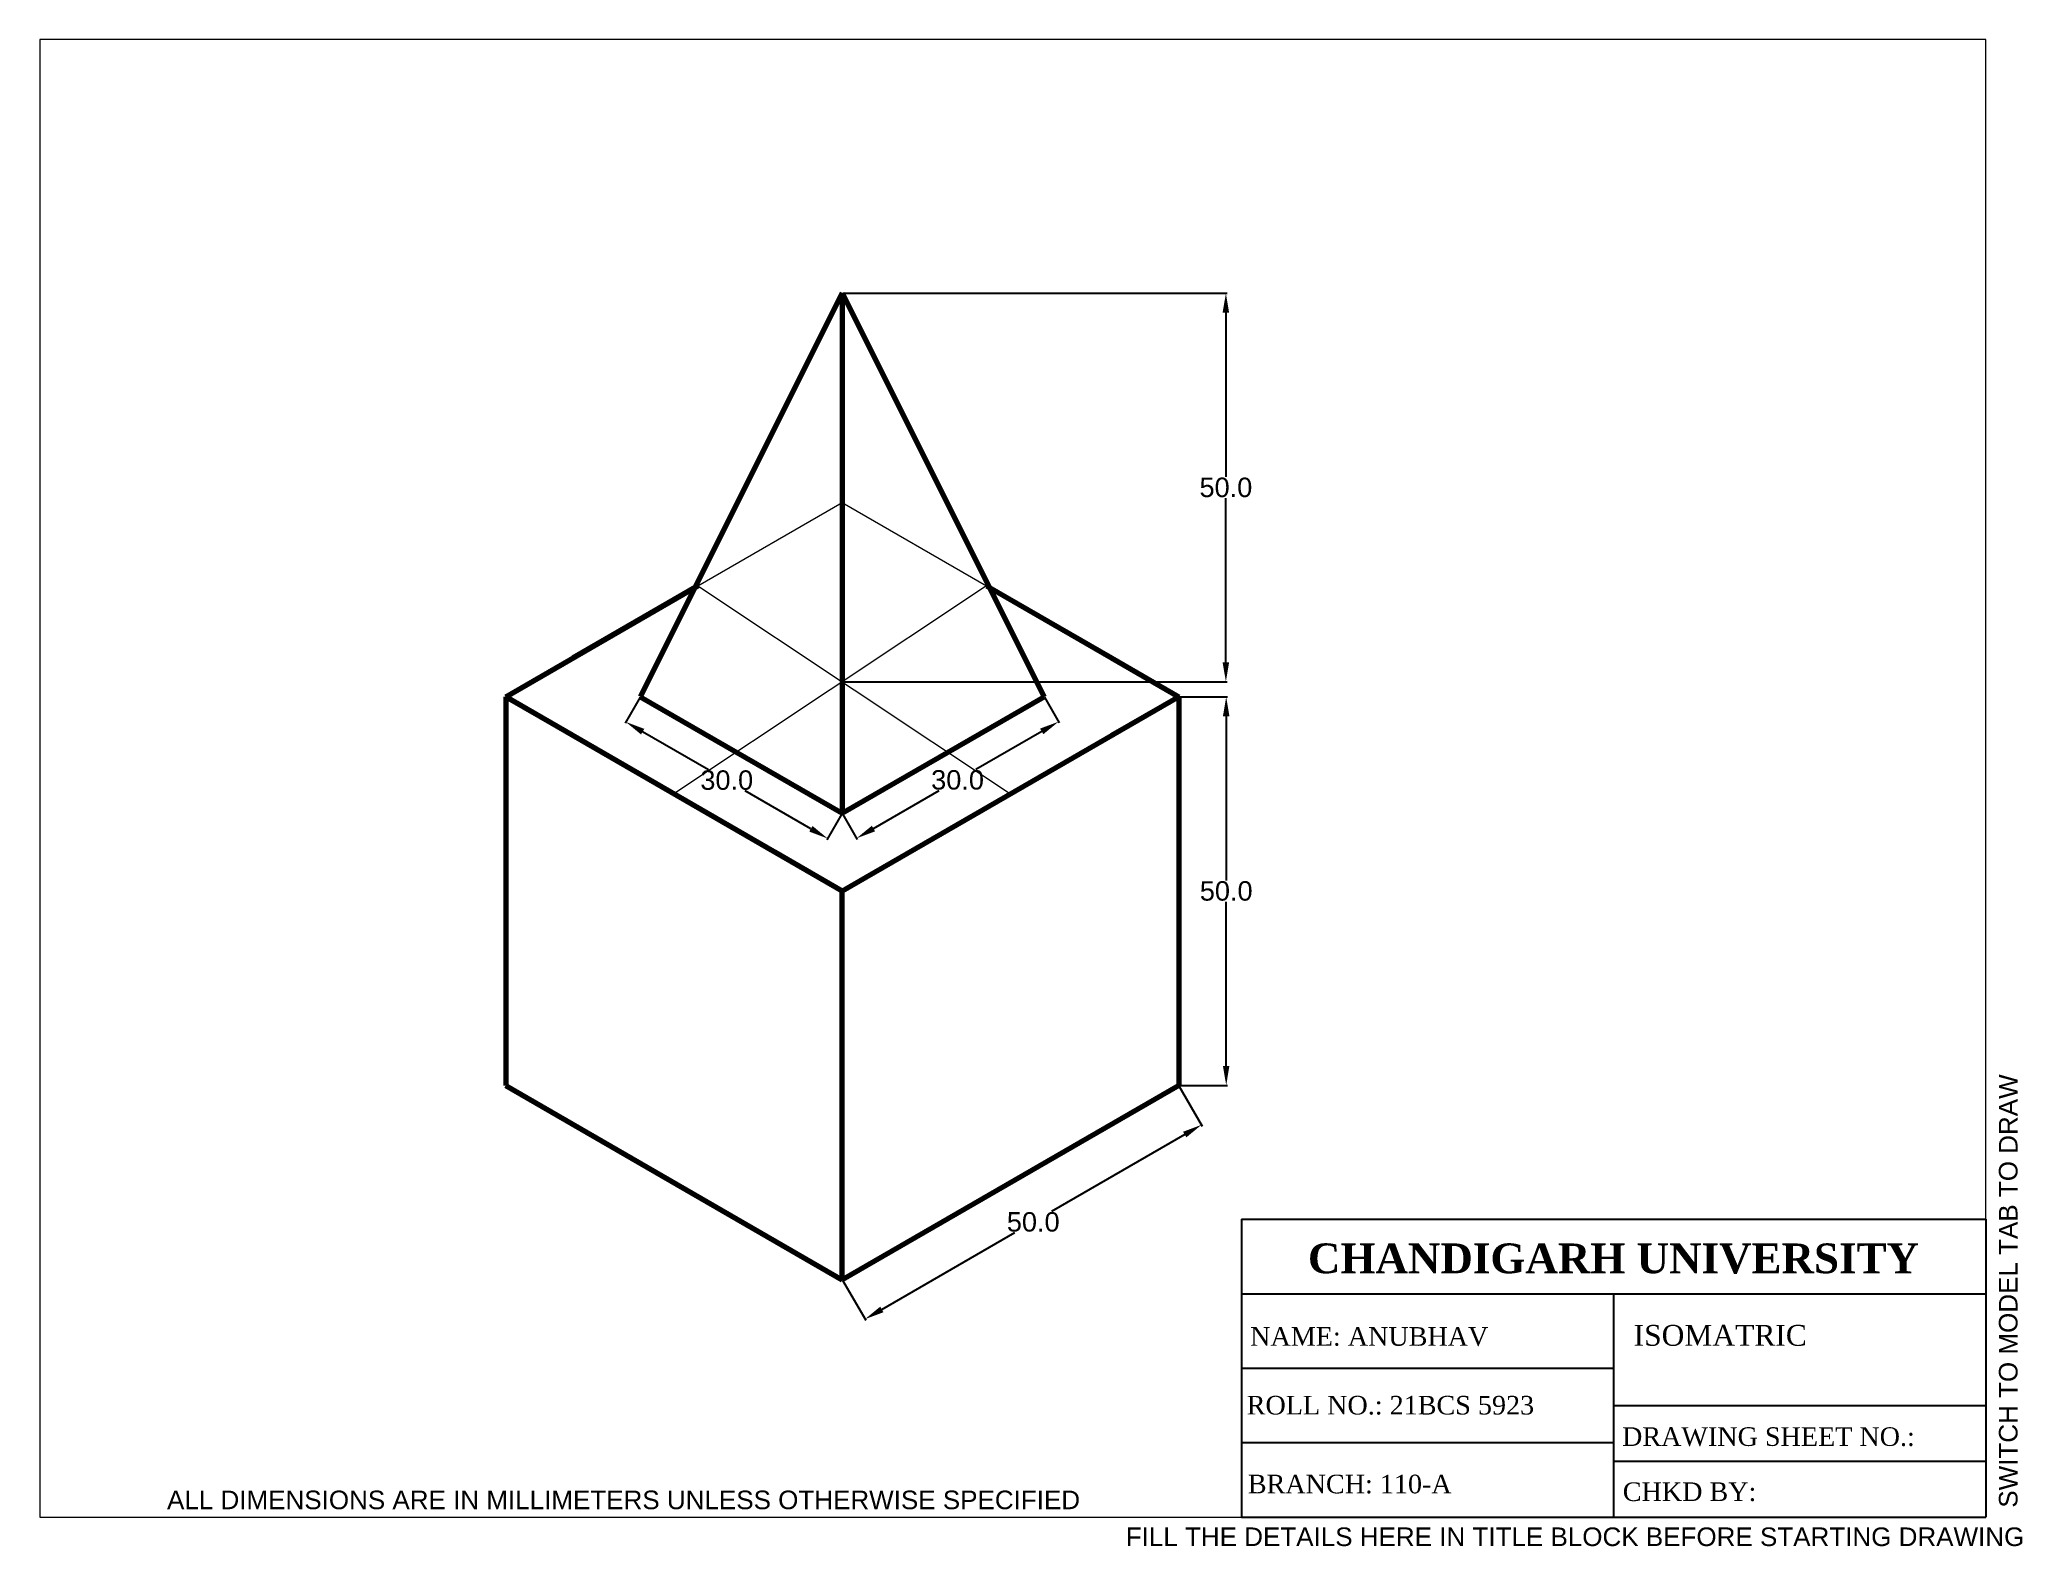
# Paper-space layout 'Layout1' of a CAD drawing. Header units: millimetres. Extents: x 0 to 266, y -4 to 198.
# The model-space entities are those that its viewports show. They can reach past a viewport. Long polylines and large blocks are cut down to what shows.
import ezdxf

# ---------------------------------------------------------------- set-up
doc = ezdxf.new("R2010")
doc.units = ezdxf.units.MM
doc.linetypes.add('ACAD_ISO08W100', pattern=[36, 24, -3, 6, -3])
doc.layers.add('Comments', color=10, linetype='Continuous', lineweight=13, plot=False)
doc.layers.add('thick continuous', color=7, linetype='Continuous', lineweight=30)
doc.styles.get("Standard").update_dxf_attribs({"font": 'Arial.ttf'})
doc.dimstyles.get("Standard").update_dxf_attribs({"dimtxt": 2.5, "dimasz": 2.5, "dimexe": 0.18, "dimexo": 0.0625, "dimgap": 0.09, "dimtad": 0, "dimtih": 1, "dimtoh": 1, "dimdec": 1, "dimzin": 0, "dimdsep": 46, "dimtxsty": 'Standard', "dimcen": 0.09, "dimadec": 0, "dimazin": 0, "dimtfac": 1, "dimtdec": 1, "dimtofl": 0, "dimtmove": 0, "dimatfit": 3, "dimfxl": 1, "dimtolj": 1, "dimtzin": 0, "dimarcsym": 0})

# ---------------------------------------------------------------- blocks, each defined once
blk = doc.blocks.new('*D1')
at = {"layer": 'Defpoints', "color": 0, "transparency": 16777216}
for p in [(128.46, 228.41), (85.16, 203.41), (88.09, 198.33)]:
    blk.add_point(p, dxfattribs=at)
at = {"layer": 'thick continuous', "color": 0, "lineweight": -2, "transparency": 16777216}
for p, q in [((128.49, 228.35), (131.48, 223.18)), ((129.23, 222.08), (112.11, 212.2)), ((90.26, 199.58), (107.38, 209.47)), ((85.19, 203.35), (88.18, 198.18))]:
    blk.add_line(p, q, dxfattribs=at)
at = {"layer": 'thick continuous', "color": 0, "transparency": 16777216}
for points in [[(129.02, 222.44), (129.44, 221.72), (131.39, 223.33)], [(90.05, 199.94), (90.46, 199.22), (88.09, 198.33)]]:
    blk.add_solid(points, dxfattribs=at)
at = {"layer": 'thick continuous', "color": 0, "lineweight": 5, "transparency": 16777216, "insert": (109.74, 210.83), "char_height": 2.5, "attachment_point": 5}
blk.add_mtext('\\A1;50.0', dxfattribs=at)
blk = doc.blocks.new('*D2')
at = {"layer": 'Defpoints', "color": 0, "transparency": 16777216}
for p in [(128.46, 278.41), (128.46, 228.41), (134.57, 228.41)]:
    blk.add_point(p, dxfattribs=at)
at = {"layer": 'thick continuous', "color": 0, "lineweight": -2, "transparency": 16777216}
for p, q in [((128.53, 278.41), (134.75, 278.41)), ((134.57, 275.91), (134.57, 254.77)), ((134.57, 230.91), (134.57, 252.04)), ((128.53, 228.41), (134.75, 228.41))]:
    blk.add_line(p, q, dxfattribs=at)
at = {"layer": 'thick continuous', "color": 0, "transparency": 16777216}
for points in [[(134.15, 275.91), (134.98, 275.91), (134.57, 278.41)], [(134.15, 230.91), (134.98, 230.91), (134.57, 228.41)]]:
    blk.add_solid(points, dxfattribs=at)
at = {"layer": 'thick continuous', "color": 0, "lineweight": 5, "transparency": 16777216, "insert": (134.57, 253.41), "char_height": 2.5, "attachment_point": 5}
blk.add_mtext('\\A1;50.0', dxfattribs=at)
blk = doc.blocks.new('*D4')
at = {"layer": 'Defpoints', "color": 0, "transparency": 16777216}
for p in [(59.18, 278.41), (85.16, 263.41), (83.29, 260.17)]:
    blk.add_point(p, dxfattribs=at)
at = {"layer": 'thick continuous', "color": 0, "lineweight": -2, "transparency": 16777216}
for p, q in [((59.15, 278.35), (57.22, 275.02)), ((59.48, 273.92), (67.94, 269.04)), ((81.13, 261.42), (72.67, 266.31)), ((85.13, 263.35), (83.2, 260.02))]:
    blk.add_line(p, q, dxfattribs=at)
at = {"layer": 'thick continuous', "color": 0, "transparency": 16777216}
for points in [[(59.69, 274.28), (59.27, 273.56), (57.31, 275.17)], [(81.34, 261.78), (80.92, 261.06), (83.29, 260.17)]]:
    blk.add_solid(points, dxfattribs=at)
at = {"layer": 'thick continuous', "color": 0, "lineweight": 5, "transparency": 16777216, "insert": (70.3, 267.67), "char_height": 2.5, "attachment_point": 5}
blk.add_mtext('\\A1;30.0', dxfattribs=at)
blk = doc.blocks.new('*D5')
at = {"layer": 'Defpoints', "color": 0, "transparency": 16777216}
for p in [(111.14, 278.41), (113, 275.2), (85.16, 263.41)]:
    blk.add_point(p, dxfattribs=at)
at = {"layer": 'thick continuous', "color": 0, "lineweight": -2, "transparency": 16777216}
for p, q in [((111.17, 278.35), (113.09, 275.04)), ((110.83, 273.95), (102.37, 269.07)), ((89.18, 261.45), (97.64, 266.33)), ((85.19, 263.35), (87.1, 260.04))]:
    blk.add_line(p, q, dxfattribs=at)
at = {"layer": 'thick continuous', "color": 0, "transparency": 16777216}
for points in [[(110.62, 274.31), (111.04, 273.59), (113, 275.2)], [(88.97, 261.81), (89.39, 261.09), (87.01, 260.2)]]:
    blk.add_solid(points, dxfattribs=at)
at = {"layer": 'thick continuous', "color": 0, "lineweight": 5, "transparency": 16777216, "insert": (100, 267.7), "char_height": 2.5, "attachment_point": 5}
blk.add_mtext('\\A1;30.0', dxfattribs=at)
blk = doc.blocks.new('*D7')
at = {"layer": 'Defpoints', "color": 0, "transparency": 16777216}
for p in [(85.16, 330.33), (85.16, 280.33), (134.53, 280.33)]:
    blk.add_point(p, dxfattribs=at)
at = {"layer": 'thick continuous', "color": 0, "lineweight": -2, "transparency": 16777216}
for p, q in [((85.22, 330.33), (134.71, 330.33)), ((134.53, 327.83), (134.53, 306.7)), ((134.53, 282.83), (134.53, 303.96)), ((85.22, 280.33), (134.71, 280.33))]:
    blk.add_line(p, q, dxfattribs=at)
at = {"layer": 'thick continuous', "color": 0, "transparency": 16777216}
for points in [[(134.11, 327.83), (134.94, 327.83), (134.53, 330.33)], [(134.11, 282.83), (134.94, 282.83), (134.53, 280.33)]]:
    blk.add_solid(points, dxfattribs=at)
at = {"layer": 'thick continuous', "color": 0, "lineweight": 5, "transparency": 16777216, "insert": (134.53, 305.33), "char_height": 2.5, "attachment_point": 5}
blk.add_mtext('\\A1;50.0', dxfattribs=at)

msp = doc.modelspace()

# ---------------------------------------------------------------- linework, layer by layer
at = {"layer": 'thick continuous', "lineweight": 80}
for p, q in [((85.16, 330.33), (59.18, 278.41)), ((85.16, 330.33), (85.16, 263.41)), ((85.16, 330.33), (111.14, 278.41)), ((41.86, 278.41), (66.6, 292.69)), ((66.6, 292.69), (50.52, 283.41)), ((103.72, 292.69), (128.46, 278.41)), ((103.72, 292.69), (119.8, 283.41)), ((119.8, 283.41), (128.46, 278.41)), ((41.86, 278.41), (41.86, 228.41)), ((85.16, 253.41), (41.86, 278.41)), ((41.86, 278.41), (50.52, 273.41)), ((59.18, 278.41), (85.16, 263.41)), ((128.46, 278.41), (85.16, 253.41)), ((85.16, 263.41), (111.14, 278.41)), ((128.46, 278.41), (119.8, 273.41)), ((128.46, 278.41), (128.46, 228.41)), ((85.16, 253.41), (76.5, 258.41)), ((85.16, 203.41), (85.16, 253.41)), ((41.86, 228.41), (85.16, 203.41)), ((128.46, 228.41), (85.16, 203.41))]:
    msp.add_line(p, q, dxfattribs=at)
at = {"layer": 'thick continuous'}
msp.add_line((85.16, 280.33), (85.16, 330.33), dxfattribs=at)
at = {"layer": 'thick continuous', "lineweight": 5}
for p, q in [((66.6, 292.69), (85.16, 303.41)), ((85.16, 303.41), (103.72, 292.69)), ((103.72, 292.69), (63.51, 265.91)), ((66.6, 292.69), (106.81, 265.91))]:
    msp.add_line(p, q, dxfattribs=at)

# ---------------------------------------------------------------- dimensions: what is measured, and where the dimension line sits
for base, p1, p2, picture, middle in [((134.53, 280.33), (85.16, 330.33), (85.16, 280.33), '*D7', (134.53, 305.33)), ((134.57, 228.41), (128.46, 278.41), (128.46, 228.41), '*D2', (134.57, 253.41))]:
    dim = msp.add_linear_dim(base=base, p1=p1, p2=p2, angle=90, dimstyle='Standard', dxfattribs=at)
    dim.commit()
    dim.dimension.update_dxf_attribs({"geometry": picture, "text_midpoint": middle})
for p1, p2, distance, picture, middle in [((59.18, 278.41), (85.16, 263.41), -3.73, '*D4', (70.3, 267.67)), ((85.16, 263.41), (111.14, 278.41), -3.71, '*D5', (100, 267.7)), ((128.46, 228.41), (85.16, 203.41), 5.86, '*D1', (109.74, 210.83))]:
    dim = msp.add_aligned_dim(p1=p1, p2=p2, distance=distance, dimstyle='Standard', dxfattribs=at)
    dim.commit()
    dim.dimension.update_dxf_attribs({"geometry": picture, "text_midpoint": middle})

psp = doc.layouts.get("Layout1")

# ---------------------------------------------------------------- linework, layer by layer
for p, q in [((161.41, 40), (261.41, 40)), ((161.41, 40), (161.41, 0)), ((261.41, 40), (261.41, 0)), ((161.41, 30), (261.41, 30)), ((161.41, 30), (194.27, 30)), ((211.41, 30), (211.41, 0)), ((161.41, 20), (211.41, 20)), ((211.41, 15), (261.41, 15)), ((161.41, 10), (211.41, 10)), ((211.41, 7.5), (261.41, 7.5)), ((161.41, 0), (261.41, 0))]:
    psp.add_line(p, q)

# ---------------------------------------------------------------- texts
at = {"attachment_point": 1}
for s, width, insert, char_height in [('\\pxqc;{\\fTimes New Roman|b1|i0|c0|p18;CHANDIGARH UNIVERSITY}', 80.8177, (170.98, 36.75), 4), ('{\\fTimes New Roman|b0|i0|c0|p18;ISOMATRIC }', 46.4985, (214.1, 25.81), 2.8)]:
    psp.add_mtext_dynamic_manual_height_columns(s, width=width, gutter_width=40, heights=[0], dxfattribs=dict(at, insert=insert, char_height=char_height))
at = {"linetype": 'ACAD_ISO08W100', "lineweight": 100, "char_height": 2.5, "attachment_point": 1}
for s, width, insert in [('{\\fTimes New Roman|b0|i0|c0|p18;NAME: ANUBHAV}', 45.3199, (162.59, 25.51)), ('{\\fTimes New Roman|b0|i0|c0|p18;ROLL NO.: 21BCS 5923}', 45.3199, (162.13, 16.28)), ('{\\fTimes New Roman|b0|i0|c0|p18;DRAWING SHEET NO.:}', 45.3199, (212.54, 12.06)), ('{\\fTimes New Roman|b0|i0|c0|p18;BRANCH: 110-A}', 45.3199, (162.28, 5.69)), ('{\\fTimes New Roman|b0|i0|c0|p18;CHKD BY: }', 47.9779, (212.64, 4.66))]:
    psp.add_mtext_dynamic_manual_height_columns(s, width=width, gutter_width=25, heights=[0], dxfattribs=dict(at, insert=insert))
at = {"layer": 'Comments'}
psp.add_text('SWITCH TO MODEL TAB TO DRAW', height=2.5, rotation=90, dxfattribs=at).set_placement((265.66, 1.26))
psp.add_text('FILL THE DETAILS HERE IN TITLE BLOCK BEFORE STARTING DRAWING', height=2.5, dxfattribs=at).set_placement((145.88, -3.89))
at = {"layer": 'thick continuous'}
psp.add_text('ALL DIMENSIONS ARE IN MILLIMETERS UNLESS OTHERWISE SPECIFIED', height=2.5, dxfattribs=at).set_placement((17.11, 1.06))

# ---------------------------------------------------------------- viewports
psp.add_viewport(center=(130.71, 99.21), size=(261.41, 198.4125), view_center_point=(107.11, 267.91), view_height=190.0854, dxfattribs=at)

doc.saveas('drawing.dxf')
